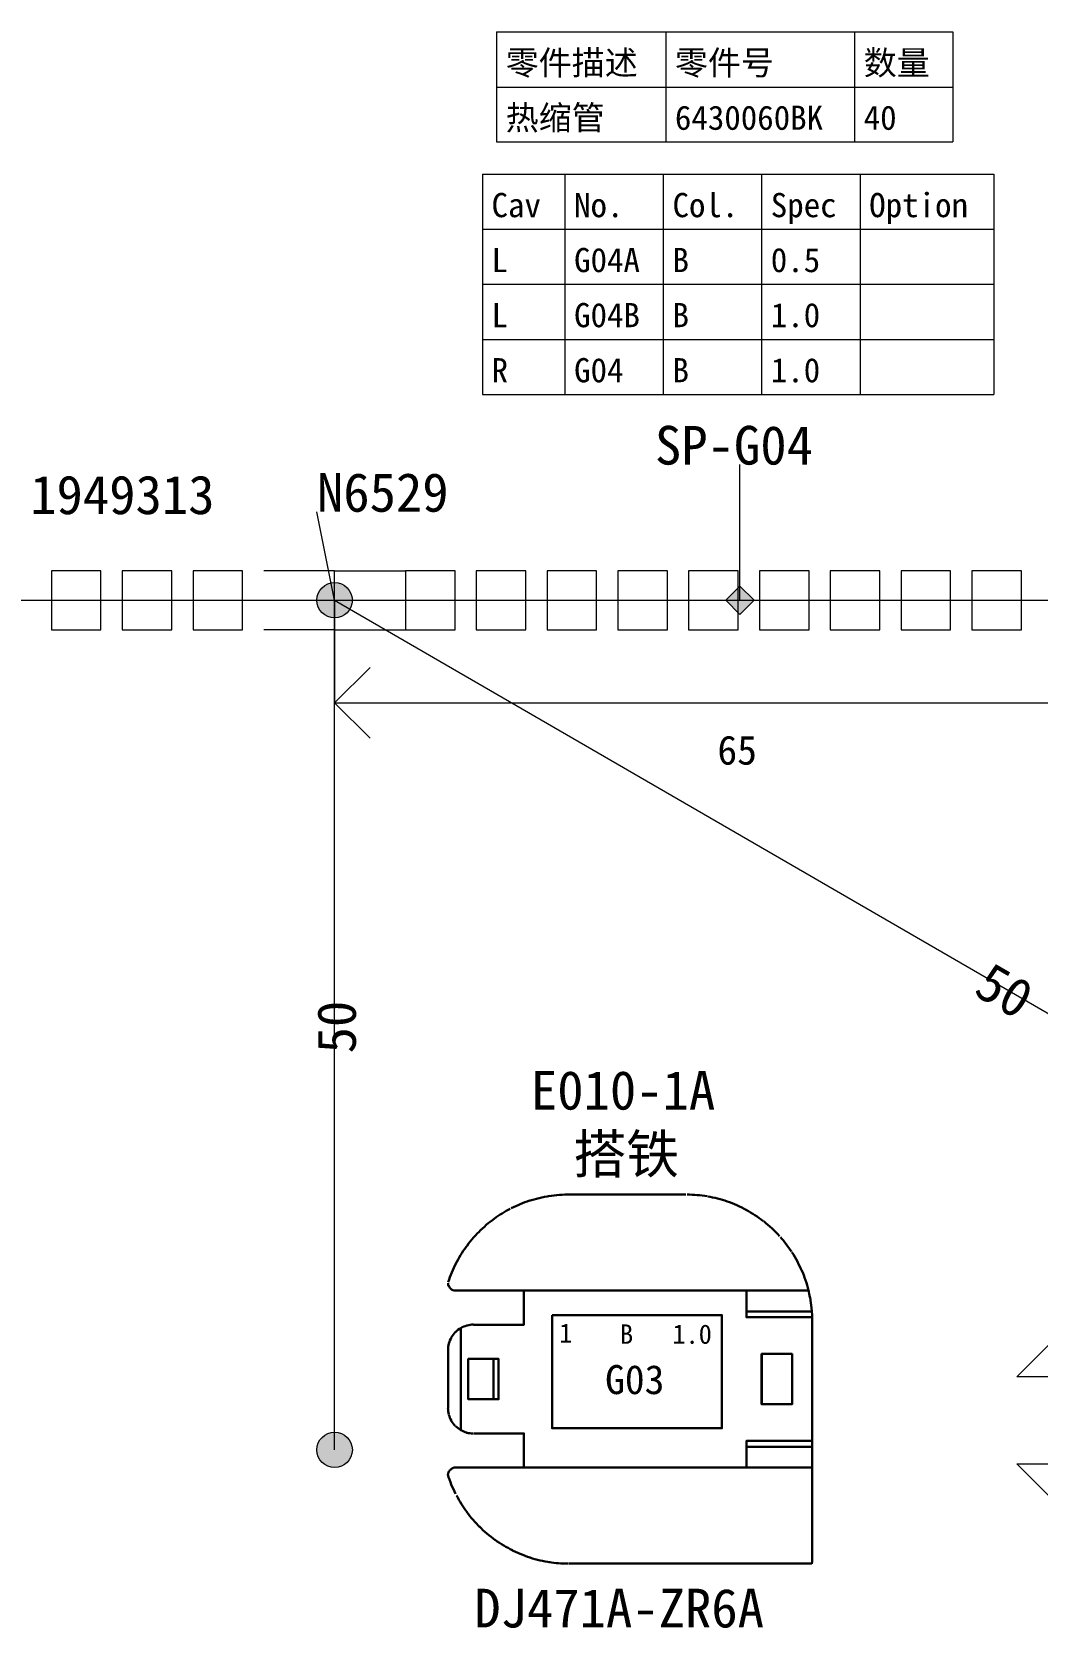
# Model space of a CAD drawing. Header units: millimetres. Extents: x 6 to 3615, y -854 to 0.
# Drawn here: x 2218.2 to 2289.2, y -637.8 to -525.1 of the extents above; entities that cross this region are included whole.
import ezdxf

# ---------------------------------------------------------------- set-up
doc = ezdxf.new("R2010")
doc.units = ezdxf.units.MM
doc.styles.add('4eff5b8b_Style', font='simfang.ttf')

msp = doc.modelspace()

# ---------------------------------------------------------------- hatches: boundary and pattern name
h = msp.add_hatch(color=256)
edge = h.paths.add_edge_path()
edge.add_arc((2239.56, -565.19), 1.25, 0, 360)
h = msp.add_hatch(color=256)
edge = h.paths.add_edge_path()
edge.add_arc((2239.56, -565.19), 1.25, 0, 360)
msp.add_hatch(color=256).paths.add_polyline_path([(2268.18, -566.19), (2267.18, -565.19), (2268.18, -564.19), (2269.18, -565.19)])
h = msp.add_hatch(color=256)
edge = h.paths.add_edge_path()
edge.add_arc((2239.56, -625.19), 1.25, 0, 360)
h = msp.add_hatch(color=256)
edge = h.paths.add_edge_path()
edge.add_arc((2239.56, -625.19), 1.25, 0, 360)

# ---------------------------------------------------------------- linework, layer by layer
at = {"linetype": 'Continuous', "lineweight": 0}
for p, q in [((2223.06, -563.11), (2219.56, -563.11)), ((2219.56, -563.11), (2219.56, -567.28)), ((2223.06, -567.28), (2223.06, -563.11)), ((2228.06, -563.11), (2224.56, -563.11)), ((2224.56, -563.11), (2224.56, -567.28)), ((2228.06, -567.28), (2228.06, -563.11)), ((2233.06, -563.11), (2229.56, -563.11)), ((2229.56, -563.11), (2229.56, -567.28)), ((2233.06, -567.28), (2233.06, -563.11)), ((2248.06, -563.11), (2244.56, -563.11)), ((2244.56, -563.11), (2244.56, -567.28)), ((2248.06, -567.28), (2248.06, -563.11)), ((2253.06, -563.11), (2249.56, -563.11)), ((2249.56, -563.11), (2249.56, -567.28)), ((2253.06, -567.28), (2253.06, -563.11)), ((2258.06, -563.11), (2254.56, -563.11)), ((2254.56, -563.11), (2254.56, -567.28)), ((2258.06, -567.28), (2258.06, -563.11)), ((2263.06, -563.11), (2259.56, -563.11)), ((2259.56, -563.11), (2259.56, -567.28)), ((2263.06, -567.28), (2263.06, -563.11)), ((2268.06, -563.11), (2264.56, -563.11)), ((2264.56, -563.11), (2264.56, -567.28)), ((2268.06, -567.28), (2268.06, -563.11)), ((2273.06, -563.11), (2269.56, -563.11)), ((2269.56, -563.11), (2269.56, -567.28)), ((2273.06, -567.28), (2273.06, -563.11)), ((2278.06, -563.11), (2274.56, -563.11)), ((2274.56, -563.11), (2274.56, -567.28)), ((2278.06, -567.28), (2278.06, -563.11)), ((2283.06, -563.11), (2279.56, -563.11)), ((2279.56, -563.11), (2279.56, -567.28)), ((2283.06, -567.28), (2283.06, -563.11)), ((2288.06, -563.11), (2284.56, -563.11)), ((2284.56, -563.11), (2284.56, -567.28)), ((2288.06, -567.28), (2288.06, -563.11)), ((2219.56, -567.28), (2223.06, -567.28)), ((2219.56, -567.28), (2219.56, -567.28)), ((2224.56, -567.28), (2228.06, -567.28)), ((2224.56, -567.28), (2224.56, -567.28)), ((2229.56, -567.28), (2233.06, -567.28)), ((2229.56, -567.28), (2229.56, -567.28)), ((2244.56, -567.28), (2248.06, -567.28)), ((2244.56, -567.28), (2244.56, -567.28)), ((2249.56, -567.28), (2253.06, -567.28)), ((2249.56, -567.28), (2249.56, -567.28)), ((2254.56, -567.28), (2258.06, -567.28)), ((2254.56, -567.28), (2254.56, -567.28)), ((2259.56, -567.28), (2263.06, -567.28)), ((2259.56, -567.28), (2259.56, -567.28)), ((2264.56, -567.28), (2268.06, -567.28)), ((2264.56, -567.28), (2264.56, -567.28)), ((2269.56, -567.28), (2273.06, -567.28)), ((2269.56, -567.28), (2269.56, -567.28)), ((2274.56, -567.28), (2278.06, -567.28)), ((2274.56, -567.28), (2274.56, -567.28)), ((2279.56, -567.28), (2283.06, -567.28)), ((2279.56, -567.28), (2279.56, -567.28)), ((2284.56, -567.28), (2288.06, -567.28)), ((2284.56, -567.28), (2284.56, -567.28))]:
    msp.add_line(p, q, dxfattribs=at)
at = {"linetype": 'Continuous', "lineweight": 13}
for p, q in [((2267.18, -565.19), (2268.18, -564.19)), ((2267.18, -565.19), (2268.18, -564.19)), ((2268.18, -564.19), (2269.18, -565.19)), ((2268.18, -564.19), (2269.18, -565.19)), ((2267.18, -565.19), (2268.18, -566.19)), ((2268.18, -566.19), (2267.18, -565.19)), ((2269.18, -565.19), (2268.18, -566.19)), ((2269.18, -565.19), (2268.18, -566.19))]:
    msp.add_line(p, q, dxfattribs=at)
for points in [[(2250.99, -525.06), (2283.22, -525.06)], [(2250.99, -525.06), (2250.99, -532.83)], [(2250.99, -525.06), (2283.22, -525.06)], [(2262.94, -525.06), (2262.94, -532.83)], [(2276.27, -525.06), (2276.27, -532.83)], [(2283.22, -525.06), (2283.22, -532.83)], [(2250.99, -528.95), (2283.22, -528.95)], [(2250.99, -532.83), (2283.22, -532.83)], [(2249.99, -535.11), (2286.1, -535.11)], [(2249.99, -535.11), (2249.99, -550.66)], [(2249.99, -535.11), (2286.1, -535.11)], [(2255.82, -535.11), (2255.82, -550.66)], [(2262.77, -535.11), (2262.77, -550.66)], [(2269.71, -535.11), (2269.71, -550.66)], [(2276.66, -535.11), (2276.66, -550.66)], [(2286.1, -535.11), (2286.1, -550.66)], [(2249.99, -538.99), (2286.1, -538.99)], [(2249.99, -542.88), (2286.1, -542.88)], [(2249.99, -546.77), (2286.1, -546.77)], [(2249.99, -550.66), (2286.1, -550.66)], [(2268.18, -565.19), (2268.18, -555.61)], [(2239.56, -565.19), (2238.31, -558.94)], [(2184.56, -565.19), (2239.56, -565.19)], [(2239.56, -565.19), (2239.56, -572.43)], [(2239.56, -565.19), (2484.56, -565.19)], [(2239.56, -625.19), (2239.56, -565.19)], [(2239.56, -565.19), (2334.56, -620.19)], [(2239.56, -572.43), (2242.06, -569.93)], [(2239.56, -572.43), (2296.62, -572.43)], [(2239.56, -572.43), (2242.06, -574.93)], [(2292.86, -631.32), (2287.73, -626.18), (2291.23, -626.18), (2291.23, -620.02), (2287.73, -620.02), (2292.86, -614.88), (2298, -620.02), (2294.54, -620.02), (2294.54, -626.18), (2298, -626.18), (2292.86, -631.32)]]:
    msp.add_lwpolyline(points, dxfattribs=at)
at = {"linetype": 'Continuous', "lineweight": 0}
for points in [[(2219.56, -567.28), (2223.06, -567.28), (2223.06, -563.11), (2219.56, -563.11), (2219.56, -567.28)], [(2224.56, -567.28), (2228.06, -567.28), (2228.06, -563.11), (2224.56, -563.11), (2224.56, -567.28)], [(2229.56, -567.28), (2233.06, -567.28), (2233.06, -563.11), (2229.56, -563.11), (2229.56, -567.28)], [(2244.56, -567.28), (2248.06, -567.28), (2248.06, -563.11), (2244.56, -563.11), (2244.56, -567.28)], [(2249.56, -567.28), (2253.06, -567.28), (2253.06, -563.11), (2249.56, -563.11), (2249.56, -567.28)], [(2254.56, -567.28), (2258.06, -567.28), (2258.06, -563.11), (2254.56, -563.11), (2254.56, -567.28)], [(2259.56, -567.28), (2263.06, -567.28), (2263.06, -563.11), (2259.56, -563.11), (2259.56, -567.28)], [(2264.56, -567.28), (2268.06, -567.28), (2268.06, -563.11), (2264.56, -563.11), (2264.56, -567.28)], [(2269.56, -567.28), (2273.06, -567.28), (2273.06, -563.11), (2269.56, -563.11), (2269.56, -567.28)], [(2274.56, -567.28), (2278.06, -567.28), (2278.06, -563.11), (2274.56, -563.11), (2274.56, -567.28)], [(2279.56, -567.28), (2283.06, -567.28), (2283.06, -563.11), (2279.56, -563.11), (2279.56, -567.28)], [(2284.56, -567.28), (2288.06, -567.28), (2288.06, -563.11), (2284.56, -563.11), (2284.56, -567.28)]]:
    msp.add_lwpolyline(points, close=True, dxfattribs=at)
for points in [[(2239.56, -563.11), (2234.56, -563.11)], [(2239.56, -567.28), (2239.56, -563.11)], [(2239.56, -567.28), (2239.56, -563.11)], [(2239.56, -563.11), (2244.56, -563.11)], [(2239.56, -567.28), (2234.56, -567.28)], [(2239.56, -567.28), (2244.56, -567.28)]]:
    msp.add_lwpolyline(points, dxfattribs=at)
at = {"linetype": 'Continuous', "lineweight": 13}
msp.add_lwpolyline([(2267.18, -565.19), (2268.18, -564.19), (2269.18, -565.19), (2268.18, -566.19)], close=True, dxfattribs=at)
at = {"linetype": 'Continuous', "lineweight": 30}
for points in [[(2256.09, -607.16), (2264.35, -607.16)], [(2252.93, -613.94), (2248.11, -613.94), (2252.93, -613.94)], [(2249.36, -616.35), (2252.93, -616.35), (2252.93, -613.94), (2256.5, -613.94)], [(2268.64, -613.94), (2256.5, -613.94), (2268.64, -613.94)], [(2273.02, -613.94), (2268.64, -613.94), (2268.64, -615.41), (2273.26, -615.41)], [(2268.64, -624.97), (2268.64, -626.44), (2273.28, -626.44), (2273.28, -616.09), (2273.28, -615.82), (2273.28, -615.72), (2273.27, -615.65), (2273.26, -615.41), (2273.23, -615.16), (2273.19, -614.81)], [(2268.64, -615.41), (2268.64, -615.82), (2273.28, -615.82)], [(2273.19, -614.82), (2273.13, -614.41)], [(2254.91, -615.67), (2254.91, -623.66), (2266.91, -623.66), (2266.91, -615.67), (2254.91, -615.67)], [(2266.86, -615.67), (2254.96, -615.67)], [(2273.28, -626.44), (2273.28, -616.09)], [(2248.47, -623.79), (2248.47, -616.59)], [(2247.57, -618.14), (2247.57, -622.24)], [(2251.14, -618.77), (2251.14, -621.62), (2251.14, -618.77), (2249, -618.77), (2249, -621.62), (2251.14, -621.62), (2250.78, -621.62), (2250.78, -618.77)], [(2271.86, -618.41), (2269.71, -618.41), (2269.71, -621.97), (2271.86, -621.97), (2271.86, -618.41), (2269.72, -618.41), (2269.72, -621.98)], [(2250.78, -621.62), (2249, -621.62)], [(2249.36, -624.03), (2252.93, -624.03)], [(2268.64, -626.44), (2252.93, -626.44), (2252.93, -624.03), (2249.36, -624.03)], [(2273.28, -624.97), (2268.64, -624.97), (2268.64, -624.56), (2273.28, -624.56)], [(2248.11, -626.44), (2252.93, -626.44)], [(2273.28, -626.44), (2273.28, -632.98)], [(2261.7, -633.22), (2256.09, -633.22)], [(2256.09, -633.22), (2273.25, -633.22)]]:
    msp.add_lwpolyline(points, dxfattribs=at)
at = {"linetype": 'Continuous', "lineweight": 13}
for centre in [(2239.56, -565.19), (2239.56, -565.19), (2239.56, -565.19), (2239.56, -565.19), (2239.56, -625.19), (2239.56, -625.19), (2239.56, -625.19), (2239.56, -625.19)]:
    msp.add_circle(centre, 1.25, dxfattribs=at)
at = {"linetype": 'Continuous', "lineweight": 30}
for centre, radius, start, end in [((2256.24, -616.71), 9.57, 99, 108), ((2256.04, -615.87), 8.71, 89, 99), ((2264.45, -615.35), 8.19, 80, 90), ((2264.32, -616.26), 9.11, 71, 80), ((2255.45, -615), 7.68, 117, 127), ((2256.1, -616.11), 8.96, 108, 117), ((2264.45, -615.83), 8.66, 61, 71), ((2264.71, -615.59), 8.32, 52, 62), ((2255.78, -615.81), 8.52, 135, 145), ((2256.31, -616.38), 9.3, 126, 135), ((2264.43, -616), 8.82, 42, 52), ((2256.23, -616.21), 9.12, 144, 153), ((2264.97, -615.64), 8.17, 33, 42), ((2256.27, -616.16), 9.13, 153, 162), ((2264.46, -616.03), 8.81, 23, 33), ((2265.35, -615.7), 7.87, 13, 24), ((2248.1, -613.41), 0.531, -180, -157), ((2248.16, -613.38), 0.594, -157, -136), ((2248.15, -613.33), 0.622, -132, -112), ((2248.09, -613.45), 0.497, -113, -88), ((2269.15, -615.03), 4.02, 9, 16), ((2249.36, -618.14), 1.79, 105, 135), ((2249.4, -618.48), 2.14, 91, 103), ((2249.42, -618.15), 1.85, 165, -180), ((2249.36, -618.14), 1.79, 150, 165), ((2249.29, -618.09), 1.71, 135, 151), ((2249.7, -622.2), 2.14, -179, -167), ((2249.34, -622.25), 1.77, -165, -150), ((2249.26, -622.32), 1.67, -151, -135), ((2249.29, -622.31), 1.69, -135, -119), ((2249.34, -622.31), 1.72, -120, -105), ((2249.4, -621.9), 2.14, -104, -92), ((2248.18, -627.01), 0.622, 138, 158), ((2248.13, -627.03), 0.594, 113, 134), ((2248.1, -626.96), 0.531, 90, 113), ((2255.57, -624.49), 8.38, -163, -153), ((2248, -626.95), 0.435, 155, -179), ((2255.31, -624.77), 8.01, -153, -143), ((2255.41, -624.86), 8.04, -144, -134), ((2256.49, -623.87), 9.51, -135, -126), ((2255.71, -624.93), 8.18, -126, -116), ((2256.29, -623.79), 9.47, -117, -108), ((2255.96, -624.78), 8.43, -108, -98), ((2256.05, -624.55), 8.67, -99, -90), ((2272.34, -632.97), 0.951, -16, -1)]:
    msp.add_arc(centre, radius, start, end, dxfattribs=at)

# ---------------------------------------------------------------- texts
at = {"linetype": 'Continuous', "style": '4eff5b8b_Style'}
for s, height, p in [('零件描述', 1.709, (2251.64, -528.09)), ('零件号', 1.709, (2263.59, -528.09)), ('数量', 1.709, (2276.92, -528.09)), ('热缩管', 1.709, (2251.64, -531.97)), ('6430060BK', 1.709, (2263.59, -531.97)), ('40', 1.709, (2276.92, -531.97)), ('Cav', 1.709, (2250.64, -538.14)), ('No.', 1.709, (2256.47, -538.14)), ('Col.', 1.709, (2263.42, -538.14)), ('Spec', 1.709, (2270.36, -538.14)), ('Option', 1.709, (2277.31, -538.14)), ('L', 1.71, (2250.64, -542.02)), ('G04A', 1.709, (2256.47, -542.02)), ('B', 1.71, (2263.42, -542.02)), ('0.5', 1.709, (2270.36, -542.02)), ('L', 1.71, (2250.64, -545.91)), ('G04B', 1.709, (2256.47, -545.91)), ('B', 1.71, (2263.42, -545.91)), ('1.0', 1.709, (2270.36, -545.91)), ('R', 1.71, (2250.64, -549.8)), ('G04', 1.709, (2256.47, -549.8)), ('B', 1.71, (2263.42, -549.8)), ('1.0', 1.709, (2270.36, -549.8)), ('SP-G04', 2.734, (2262.18, -555.61)), ('1949313', 2.734, (2218.06, -559.11)), ('N6529', 2.734, (2238.31, -558.94)), ('65', 2.051, (2266.59, -576.8)), ('E010-1A', 2.734, (2253.42, -601.16)), ('搭铁', 2.734, (2256.42, -605.66)), ('1', 1.37, (2255.42, -617.63)), ('B', 1.37, (2259.71, -617.7)), ('1.0', 1.367, (2263.41, -617.7)), ('G03', 2.051, (2258.66, -621.25)), ('DJ471A-ZR6A', 2.7344, (2249.42, -637.73))]:
    msp.add_text(s, height=height, dxfattribs=at).set_placement(p)
for rotation, p in [(-30, (2284.58, -592.99)), (-270, (2241.06, -597.19))]:
    msp.add_text('50', height=2.734, rotation=rotation, dxfattribs=at).set_placement(p)

doc.saveas('drawing.dxf')
